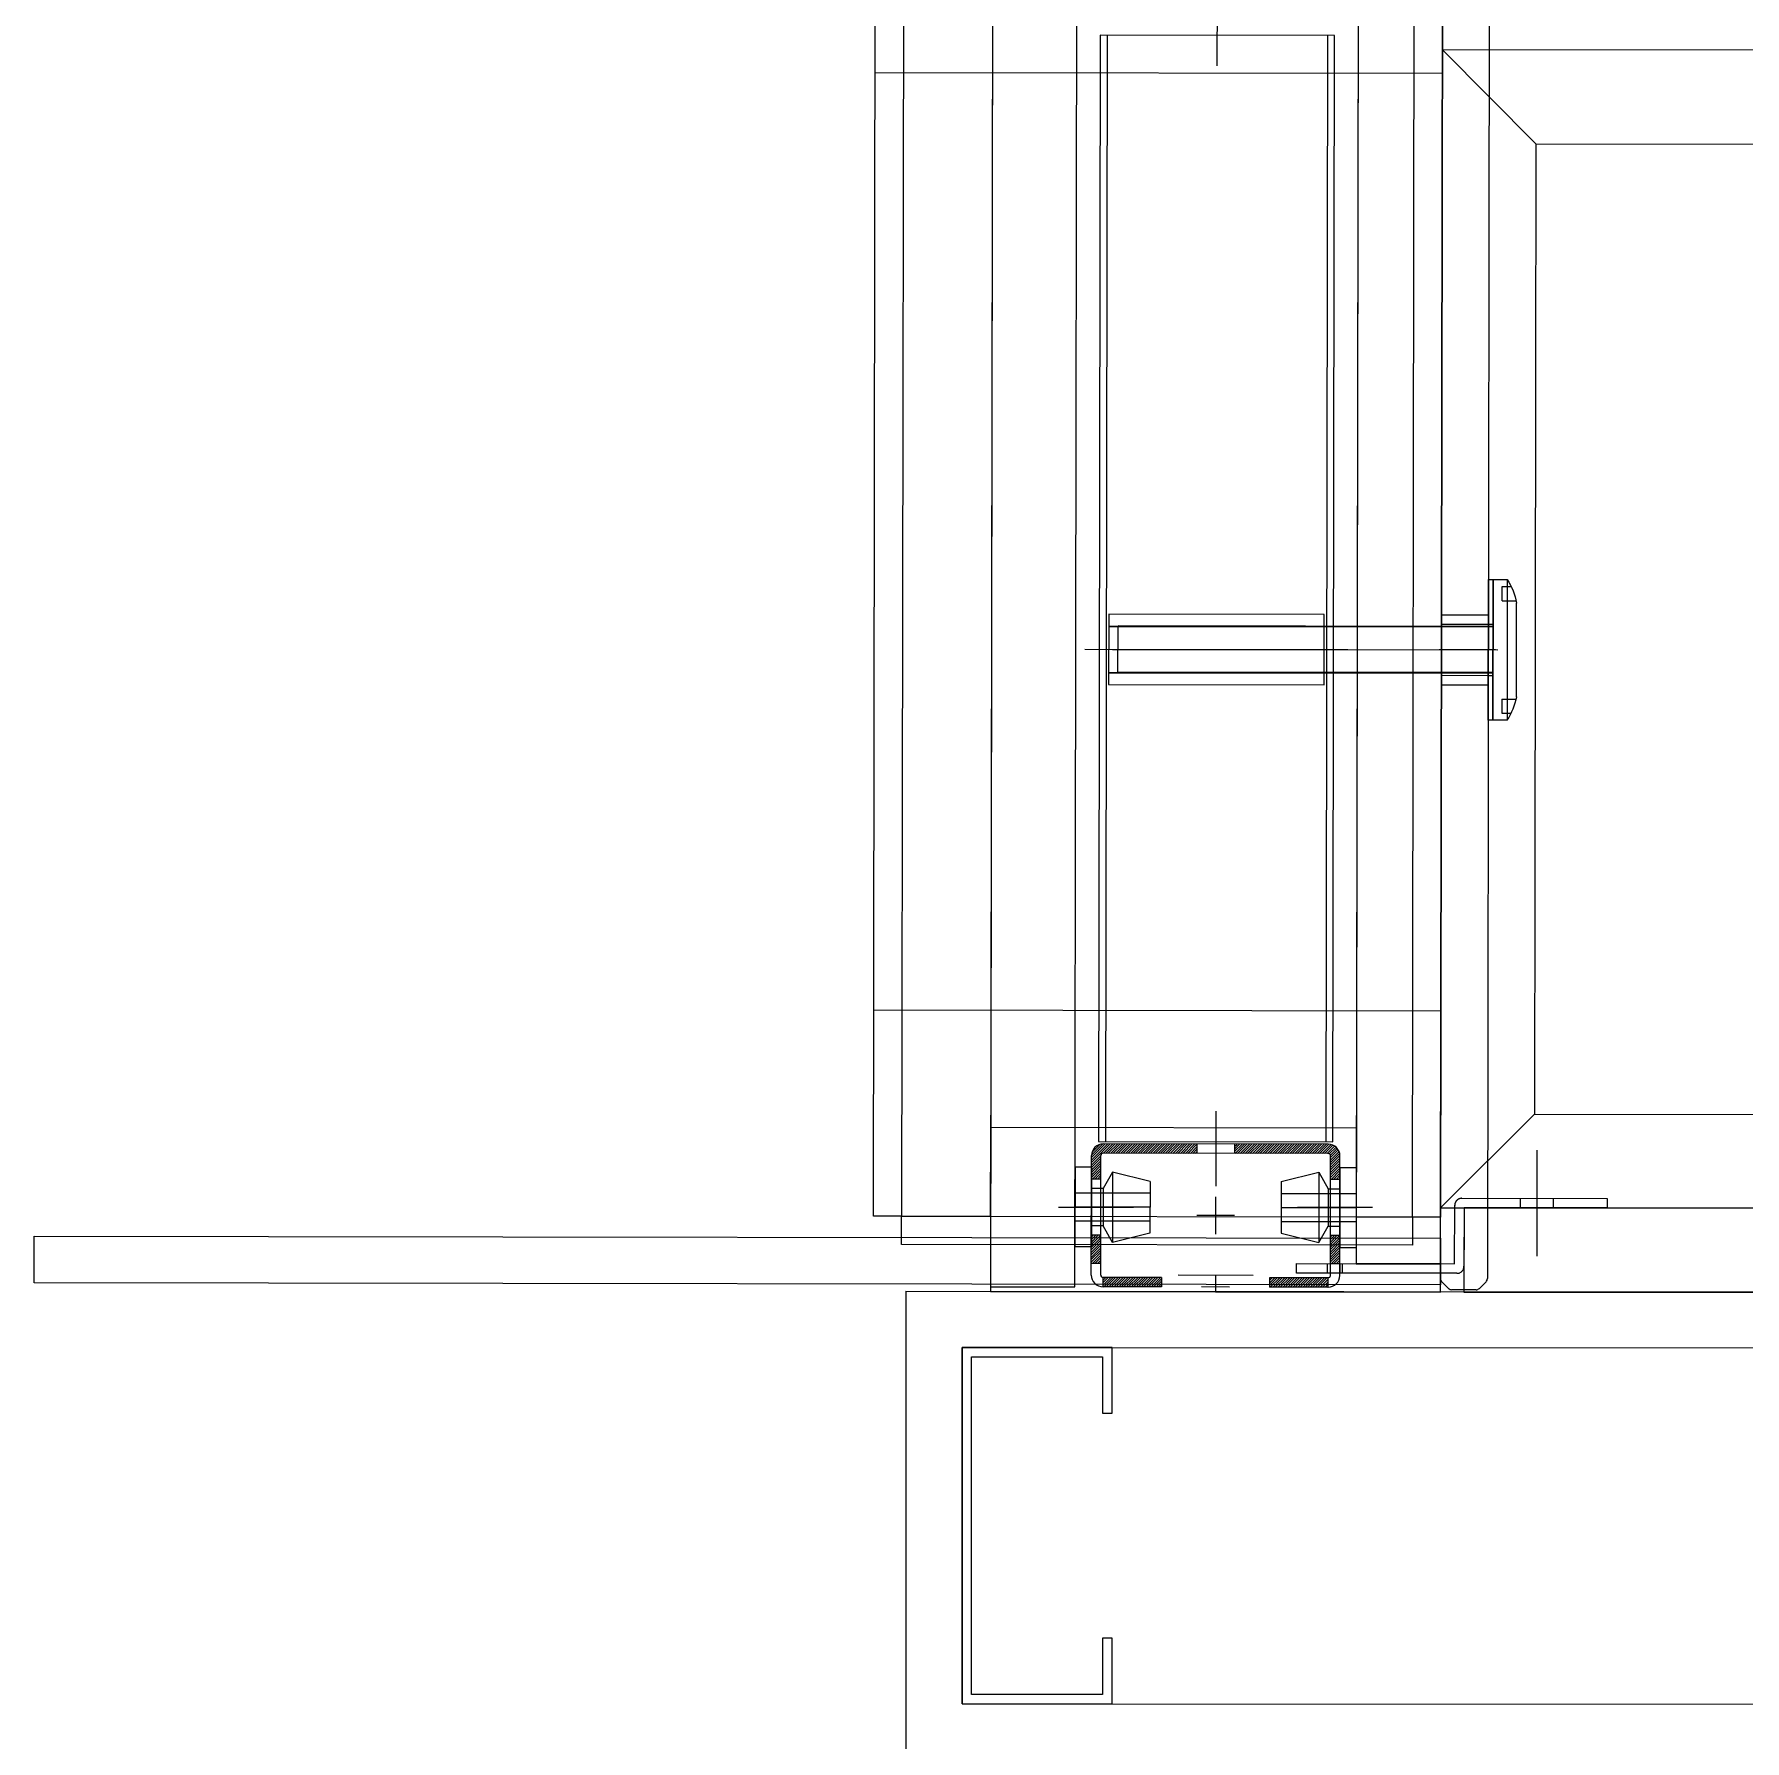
# Model space of a CAD drawing. Header units: inches. Extents: x 54 to 199, y 70 to 109.
# Drawn here: x 144.0144 to 144.3793, y 78.6098 to 78.9738 of the extents above; entities that cross this region are included whole.
import ezdxf
from ezdxf.enums import TextEntityAlignment as Align

# ---------------------------------------------------------------- set-up
doc = ezdxf.new("R2010")
doc.units = ezdxf.units.IN
doc.header["$MEASUREMENT"] = 0
for name, pattern in [('ACAD_ISO03W100', [30, 12, -18]), ('CENTERX2', [4, 2.5, -0.5, 0.5, -0.5]), ('DASHDOT', [1, 0.5, -0.25, 0, -0.25]), ('DASHED2', [0.375, 0.25, -0.125]), ('DGN Style 2', [0.635854, 0.381513, -0.254342]), ('DGN Style 4', [470.164695, 234.8475, -117.42375, 0.469695, -117.42375]), ('HIDDEN2', [0.1875, 0.125, -0.0625]), ('HIDDENX2', [0.75, 0.5, -0.25])]:
    doc.linetypes.add(name, pattern=pattern)
for name, color, linetype, lineweight in [('1', 7, 'Continuous', 0), ('21212-FC-A-XREF-GROUND FLOOR PLAN-REV-31-10-12$0$Channels-EEE', 252, 'Continuous', 5), ('21212-FC-A-XREF-GROUND FLOOR PLAN-REV-31-10-12$0$GB-Wall-Cladding-EEE', 1, 'Continuous', 15), ('GLASS-EEE', 140, 'Continuous', 5), ('ws', 7, 'Continuous', 0)]:
    doc.layers.add(name, color=color, linetype=linetype, lineweight=lineweight)
for name, color, linetype in [('CENTER', 20, 'DASHDOT'), ('hatch', 2, 'Continuous'), ('hidden', 252, 'Continuous'), ('metal', 200, 'Continuous')]:
    doc.layers.add(name, color=color, linetype=linetype)
doc.layers.add('GOLDCLADDING', color=7, linetype='Continuous', true_color=0xffc20a)
doc.styles.add('ROMANS', font='romans.shx')

# ---------------------------------------------------------------- blocks, each defined once
blk = doc.blocks.new('GRWRFHRH')
at = {"color": 252, "ltscale": 3}
for p, q in [((4.2425, 7.5543), (4.24024, 6.0363)), ((4.33624, 6.03615), (4.3385, 7.55415)), ((4.2425, 7.5533), (4.24025, 6.0373)), ((4.25825, 6.03727), (4.2605, 7.55327)), ((4.21527, 6.05234), (4.21725, 7.39034)), ((4.21527, 6.05234), (4.21725, 7.39034)), ((4.22325, 7.39033), (4.22127, 6.05233)), ((4.24225, 7.3903), (4.24027, 6.0523)), ((4.32025, 7.39018), (4.31827, 6.05218)), ((4.33027, 6.05217), (4.33225, 7.39017)), ((4.33627, 6.05216), (4.33825, 7.39016)), ((4.33825, 7.39016), (4.33627, 6.05216)), ((4.3382, 7.35415), (4.33627, 6.05415)), ((4.31868, 6.33019), (4.31825, 6.04219)), ((4.33625, 6.04216), (4.33668, 6.33016)), ((4.21563, 6.29634), (4.33663, 6.29616)), ((4.34643, 6.15814), (4.34647, 6.18814)), ((4.34647, 6.18814), (4.34747, 6.18814)), ((4.34747, 6.18814), (4.34743, 6.15814)), ((4.26744, 6.16826), (4.26746, 6.17826)), ((4.34746, 6.17814), (4.26746, 6.17826)), ((4.33644, 6.16565), (4.33646, 6.18065)), ((4.33644, 6.16765), (4.33646, 6.17865)), ((4.33646, 6.18065), (4.34646, 6.18064)), ((4.33646, 6.17865), (4.34646, 6.17864)), ((4.34646, 6.18064), (4.34644, 6.16564)), ((4.34646, 6.17864), (4.34644, 6.16764)), ((4.34644, 6.16764), (4.34646, 6.17864)), ((4.34646, 6.17864), (4.34746, 6.17864)), ((4.34746, 6.17864), (4.34744, 6.16764)), ((4.34695, 6.17314), (4.33595, 6.17316)), ((4.34795, 6.17314), (4.34595, 6.17314)), ((4.34744, 6.16814), (4.26744, 6.16826)), ((4.34644, 6.16764), (4.33644, 6.16765)), ((4.34744, 6.16764), (4.34644, 6.16764)), ((4.34644, 6.16564), (4.33644, 6.16565)), ((4.34743, 6.15814), (4.34643, 6.15814)), ((4.21533, 6.09634), (4.33633, 6.09616)), ((4.24027, 6.0523), (4.2403, 6.0713)), ((4.2403, 6.0713), (4.3183, 6.07118)), ((4.3183, 6.07118), (4.31827, 6.05218)), ((4.33627, 6.05415), (5.26827, 6.05277)), ((4.34127, 6.05415), (4.34124, 6.03615)), ((5.80327, 6.05198), (4.34127, 6.05415)), ((4.24027, 6.0523), (4.21527, 6.05234)), ((4.22127, 6.05233), (4.21527, 6.05234)), ((4.22126, 6.04633), (4.22127, 6.05233)), ((4.22126, 6.04633), (4.22127, 6.05233)), ((4.22127, 6.05233), (4.24027, 6.0523)), ((4.22127, 6.05233), (4.33027, 6.05217)), ((4.31827, 6.05218), (4.33627, 6.05216)), ((4.31827, 6.05218), (4.33027, 6.05217)), ((4.33027, 6.05217), (4.33026, 6.04617)), ((4.33027, 6.05217), (4.33026, 6.04617)), ((4.33627, 6.05216), (4.33027, 6.05217)), ((4.33026, 6.04617), (4.22126, 6.04633)), ((4.33026, 6.04617), (4.22126, 6.04633)), ((4.31825, 6.04219), (4.33625, 6.04216)), ((4.24024, 6.0363), (4.33624, 6.03615)), ((4.24025, 6.0373), (4.25825, 6.03727)), ((4.34124, 6.03615), (5.80324, 6.03398))]:
    blk.add_line(p, q, dxfattribs=at)
at = {"color": 252}
for p, q in [((4.21527, 6.05234), (4.21725, 7.39034)), ((4.33825, 7.39016), (4.33627, 6.05216)), ((4.34743, 6.15814), (4.34747, 6.18814)), ((4.34747, 6.18814), (4.35047, 6.18813)), ((4.35047, 6.18813), (4.35043, 6.15813)), ((4.35243, 6.16313), (4.35246, 6.18313)), ((4.34744, 6.16814), (4.34746, 6.17814)), ((4.35043, 6.15813), (4.34743, 6.15814))]:
    blk.add_line(p, q, dxfattribs=at)
at = {"color": 252, "linetype": 'ACAD_ISO03W100'}
for p, q in [((4.33627, 6.05415), (4.33664, 6.30115)), ((5.26864, 6.29977), (4.33664, 6.30115)), ((4.33664, 6.30115), (4.35661, 6.28112)), ((4.33664, 6.30115), (4.35661, 6.28112)), ((4.35661, 6.28112), (4.3563, 6.07413)), ((4.35661, 6.28112), (5.24861, 6.2798)), ((4.33627, 6.05415), (4.3563, 6.07413)), ((4.3563, 6.07413), (4.33627, 6.05415)), ((4.3563, 6.07413), (5.2483, 6.0728)), ((5.26827, 6.05277), (4.33627, 6.05415))]:
    blk.add_line(p, q, dxfattribs=at)
at = {"color": 252, "linetype": 'HIDDENX2'}
for p, q in [((4.3494, 6.18664), (4.35133, 6.18663)), ((4.3494, 6.18364), (4.3494, 6.18664)), ((4.3494, 6.18364), (4.35236, 6.18363)), ((4.34936, 6.16264), (4.35233, 6.16263)), ((4.34936, 6.16264), (4.34936, 6.15964)), ((4.34936, 6.15964), (4.35129, 6.15963))]:
    blk.add_line(p, q, dxfattribs=at)
at = {"color": 252, "linetype": 'HIDDEN2'}
for p, q in [((4.26546, 6.18076), (4.26544, 6.16576)), ((4.31146, 6.1807), (4.26546, 6.18076)), ((4.26546, 6.17826), (4.31146, 6.1782)), ((4.26546, 6.17811), (4.31146, 6.17805)), ((4.31144, 6.1657), (4.31146, 6.1807)), ((4.26544, 6.16841), (4.31144, 6.16835)), ((4.26544, 6.16826), (4.31144, 6.1682)), ((4.26544, 6.16576), (4.31144, 6.1657))]:
    blk.add_line(p, q, dxfattribs=at)
at = {"color": 252, "linetype": 'HIDDENX2', "ltscale": 3}
for p, q in [((4.34746, 6.17799), (4.26746, 6.1781)), ((4.34744, 6.16829), (4.26744, 6.16841))]:
    blk.add_line(p, q, dxfattribs=at)
at = {"color": 252, "linetype": 'CENTERX2', "ltscale": 3}
blk.add_line((4.2604, 6.17327), (4.3165, 6.17319), dxfattribs=at)
at = {"color": 252, "linetype": 'CENTERX2'}
blk.add_line((4.26628, 6.17326), (4.34848, 6.17314), dxfattribs=at)
at = {"color": 252, "extrusion": (0, 0, -1)}
for centre, major_axis, start_param, end_param in [((4.33964, 6.18093), (0.0092, 0.0092), 0.198369, 0.615203), ((4.33961, 6.16537), (-0.0092, 0.0092), 2.529357, 2.946191)]:
    blk.add_ellipse(centre, major_axis=major_axis, ratio=1, start_param=start_param, end_param=end_param, dxfattribs=at)
at = {"layer": '1', "color": 252, "linetype": 'DASHDOT', "lineweight": -3, "ltscale": 10}
blk.add_line((4.35679, 6.06644), (4.35676, 6.04382), dxfattribs=at)
at = {"layer": '1', "color": 252, "linetype": 'DASHED2', "lineweight": -3, "ltscale": 20}
for p, q in [((4.33925, 6.04216), (4.33927, 6.05466)), ((4.34077, 6.05615), (4.37177, 6.05611)), ((4.34127, 6.05415), (4.34125, 6.04165)), ((4.37177, 6.05411), (4.34127, 6.05415)), ((4.35327, 6.05613), (4.35327, 6.05413)), ((4.36027, 6.05612), (4.36027, 6.05412)), ((4.37177, 6.05611), (4.37177, 6.05411)), ((4.30555, 6.04021), (4.30555, 6.04221)), ((4.30555, 6.04221), (4.33925, 6.04216)), ((4.33975, 6.04015), (4.30555, 6.04021)), ((4.31205, 6.0422), (4.31205, 6.0402)), ((4.31475, 6.04219), (4.31475, 6.04019)), ((4.31475, 6.04219), (4.31475, 6.04019)), ((4.31525, 6.04219), (4.31525, 6.04019))]:
    blk.add_line(p, q, dxfattribs=at)
for centre, start_param, end_param in [((4.34077, 6.05465), 0.783914, 2.354711), ((4.33975, 6.04165), 3.925507, 5.496303)]:
    blk.add_ellipse(centre, major_axis=(0.00106, 0.00106), ratio=1, start_param=start_param, end_param=end_param, dxfattribs=at)
at = {"layer": '21212-FC-A-XREF-GROUND FLOOR PLAN-REV-31-10-12$0$Channels-EEE', "color": 252}
for p, q in [((4.26617, 6.02433), (4.23417, 6.02433)), ((4.23417, 6.02433), (4.23417, 5.94833)), ((4.26617, 6.02433), (4.23417, 6.02433)), ((4.23417, 6.02433), (4.23417, 5.94833)), ((4.23617, 5.95033), (4.23617, 6.02233)), ((4.23617, 6.02233), (4.26417, 6.02233)), ((4.23617, 5.95033), (4.23617, 6.02233)), ((4.23617, 6.02233), (4.26417, 6.02233)), ((4.26417, 6.02233), (4.26417, 6.01033)), ((4.26417, 6.02233), (4.26417, 6.01033)), ((4.26617, 6.01033), (4.26617, 6.02433)), ((4.26617, 6.01033), (4.26617, 6.02433)), ((4.26417, 6.01033), (4.26617, 6.01033)), ((4.26417, 6.01033), (4.26617, 6.01033)), ((4.26617, 5.96233), (4.26417, 5.96233)), ((4.26417, 5.96233), (4.26417, 5.95033)), ((4.26617, 5.96233), (4.26417, 5.96233)), ((4.26417, 5.96233), (4.26417, 5.95033)), ((4.26617, 5.94833), (4.26617, 5.96233)), ((4.26617, 5.94833), (4.26617, 5.96233)), ((4.23417, 5.94833), (4.26617, 5.94833)), ((4.23417, 5.94833), (4.26617, 5.94833)), ((4.26417, 5.95033), (4.23617, 5.95033)), ((4.26417, 5.95033), (4.23617, 5.95033))]:
    blk.add_line(p, q, dxfattribs=at)
at = {"layer": '21212-FC-A-XREF-GROUND FLOOR PLAN-REV-31-10-12$0$GB-Wall-Cladding-EEE', "color": 252, "ltscale": 3}
for p, q in [((4.22217, 6.03633), (6.84157, 6.03478)), ((4.22217, 6.03633), (4.22217, 5.93633)), ((4.23417, 6.02433), (6.82957, 6.02278)), ((4.23417, 5.94833), (4.23417, 6.02433)), ((4.23417, 5.94833), (4.23417, 6.02433)), ((4.23417, 5.94833), (6.82957, 5.94678))]:
    blk.add_line(p, q, dxfattribs=at)
at = {"layer": 'CENTER', "color": 252, "linetype": 'DASHDOT', "lineweight": 0, "ltscale": 5}
for p, q in [((4.28863, 6.29773), (4.28866, 6.31373)), ((4.2883, 6.07473), (4.28828, 6.05873)), ((4.2883, 6.07473), (4.28828, 6.05873)), ((4.25477, 6.05428), (4.27077, 6.05426)), ((4.25477, 6.05428), (4.27077, 6.05426)), ((4.28827, 6.05648), (4.28826, 6.04848)), ((4.28827, 6.05648), (4.28826, 6.04848)), ((4.32177, 6.05418), (4.30577, 6.0542)), ((4.32177, 6.05418), (4.30577, 6.0542)), ((4.29227, 6.05247), (4.28427, 6.05249)), ((4.29227, 6.05247), (4.28427, 6.05249)), ((4.29625, 6.03972), (4.28025, 6.03974)), ((4.29625, 6.03972), (4.28025, 6.03974)), ((4.28825, 6.03973), (4.28824, 6.03623)), ((4.28825, 6.03973), (4.28824, 6.03623)), ((4.29125, 6.03723), (4.28525, 6.03724)), ((4.29125, 6.03723), (4.28525, 6.03724))]:
    blk.add_line(p, q, dxfattribs=at)
at = {"layer": 'GLASS-EEE', "color": 252}
for p, q in [((4.33625, 6.03907), (4.33849, 7.55024)), ((4.34849, 7.55022), (4.34625, 6.03905)), ((4.03624, 6.0381), (4.03626, 6.0481)), ((4.03626, 6.0481), (4.33626, 6.04766)), ((4.33626, 6.04766), (4.33625, 6.03766)), ((4.33625, 6.03766), (4.03624, 6.0381)), ((4.33795, 6.03694), (4.33654, 6.03836)), ((4.34383, 6.03664), (4.33866, 6.03665)), ((4.34596, 6.03834), (4.34454, 6.03693))]:
    blk.add_line(p, q, dxfattribs=at)
for centre, major_axis, start_param, end_param in [((4.33725, 6.03906), (-0.000707, 0.000707), 0.783914, 1.569313), ((4.33866, 6.03765), (0.000707, 0.000707), 3.140109, 3.925507), ((4.34383, 6.03764), (0.000707, 0.000707), 3.925507, 4.710905), ((4.34525, 6.03905), (-0.000707, 0.000707), 3.140109, 3.925507)]:
    blk.add_ellipse(centre, major_axis=major_axis, ratio=1, start_param=start_param, end_param=end_param, dxfattribs=at)
at = {"layer": 'hatch', "color": 252, "linetype": 'Continuous', "lineweight": 0}
for p, q in [((4.26178, 6.06324), (4.26379, 6.06524)), ((4.26178, 6.06324), (4.26379, 6.06524)), ((4.26179, 6.06483), (4.26473, 6.06777)), ((4.26179, 6.0643), (4.26526, 6.06777)), ((4.26179, 6.06483), (4.26473, 6.06777)), ((4.26179, 6.0643), (4.26526, 6.06777)), ((4.26179, 6.06537), (4.2642, 6.06776)), ((4.26179, 6.06377), (4.26579, 6.06776)), ((4.26179, 6.06537), (4.2642, 6.06776)), ((4.26179, 6.06377), (4.26579, 6.06776)), ((4.2619, 6.06601), (4.26356, 6.06766)), ((4.2619, 6.06601), (4.26356, 6.06766)), ((4.26432, 6.06577), (4.26632, 6.06776)), ((4.26432, 6.06577), (4.26632, 6.06776)), ((4.26485, 6.06577), (4.26685, 6.06776)), ((4.26485, 6.06577), (4.26685, 6.06776)), ((4.26538, 6.06576), (4.26738, 6.06776)), ((4.26538, 6.06576), (4.26738, 6.06776)), ((4.26591, 6.06576), (4.26791, 6.06776)), ((4.26591, 6.06576), (4.26791, 6.06776)), ((4.26644, 6.06576), (4.26844, 6.06776)), ((4.26644, 6.06576), (4.26844, 6.06776)), ((4.26697, 6.06576), (4.26897, 6.06776)), ((4.26697, 6.06576), (4.26897, 6.06776)), ((4.2675, 6.06576), (4.2695, 6.06776)), ((4.2675, 6.06576), (4.2695, 6.06776)), ((4.26803, 6.06576), (4.27003, 6.06776)), ((4.26803, 6.06576), (4.27003, 6.06776)), ((4.26856, 6.06576), (4.27056, 6.06776)), ((4.26856, 6.06576), (4.27056, 6.06776)), ((4.26909, 6.06576), (4.27109, 6.06776)), ((4.26909, 6.06576), (4.27109, 6.06776)), ((4.26962, 6.06576), (4.27162, 6.06776)), ((4.26962, 6.06576), (4.27162, 6.06776)), ((4.27015, 6.06576), (4.27215, 6.06775)), ((4.27015, 6.06576), (4.27215, 6.06775)), ((4.27068, 6.06576), (4.27268, 6.06775)), ((4.27068, 6.06576), (4.27268, 6.06775)), ((4.27121, 6.06576), (4.27321, 6.06775)), ((4.27121, 6.06576), (4.27321, 6.06775)), ((4.27174, 6.06576), (4.27374, 6.06775)), ((4.27174, 6.06576), (4.27374, 6.06775)), ((4.27227, 6.06575), (4.27427, 6.06775)), ((4.27227, 6.06575), (4.27427, 6.06775)), ((4.2728, 6.06575), (4.2748, 6.06775)), ((4.2728, 6.06575), (4.2748, 6.06775)), ((4.27333, 6.06575), (4.27533, 6.06775)), ((4.27333, 6.06575), (4.27533, 6.06775)), ((4.27386, 6.06575), (4.27586, 6.06775)), ((4.27386, 6.06575), (4.27586, 6.06775)), ((4.27439, 6.06575), (4.27639, 6.06775)), ((4.27439, 6.06575), (4.27639, 6.06775)), ((4.27492, 6.06575), (4.27693, 6.06775)), ((4.27492, 6.06575), (4.27693, 6.06775)), ((4.27545, 6.06575), (4.27746, 6.06775)), ((4.27545, 6.06575), (4.27746, 6.06775)), ((4.27598, 6.06575), (4.27799, 6.06775)), ((4.27598, 6.06575), (4.27799, 6.06775)), ((4.27651, 6.06575), (4.27852, 6.06775)), ((4.27651, 6.06575), (4.27852, 6.06775)), ((4.27704, 6.06575), (4.27905, 6.06774)), ((4.27704, 6.06575), (4.27905, 6.06774)), ((4.27757, 6.06575), (4.27958, 6.06774)), ((4.27757, 6.06575), (4.27958, 6.06774)), ((4.2781, 6.06575), (4.28011, 6.06774)), ((4.2781, 6.06575), (4.28011, 6.06774)), ((4.27863, 6.06575), (4.28064, 6.06774)), ((4.27863, 6.06575), (4.28064, 6.06774)), ((4.27916, 6.06574), (4.28117, 6.06774)), ((4.27916, 6.06574), (4.28117, 6.06774)), ((4.2797, 6.06574), (4.2817, 6.06774)), ((4.2797, 6.06574), (4.2817, 6.06774)), ((4.28023, 6.06574), (4.28223, 6.06774)), ((4.28023, 6.06574), (4.28223, 6.06774)), ((4.28076, 6.06574), (4.28276, 6.06774)), ((4.28076, 6.06574), (4.28276, 6.06774)), ((4.28129, 6.06574), (4.28329, 6.06774)), ((4.28129, 6.06574), (4.28329, 6.06774)), ((4.28182, 6.06574), (4.28382, 6.06774)), ((4.28182, 6.06574), (4.28382, 6.06774)), ((4.28235, 6.06574), (4.28429, 6.06768)), ((4.28235, 6.06574), (4.28429, 6.06768)), ((4.28288, 6.06574), (4.28429, 6.06715)), ((4.28288, 6.06574), (4.28429, 6.06715)), ((4.28341, 6.06574), (4.28429, 6.06662)), ((4.28341, 6.06574), (4.28429, 6.06662)), ((4.28394, 6.06574), (4.28429, 6.06609)), ((4.28394, 6.06574), (4.28429, 6.06609)), ((4.29229, 6.06771), (4.2923, 6.06772)), ((4.29229, 6.06718), (4.29283, 6.06772)), ((4.29229, 6.06665), (4.29337, 6.06772)), ((4.29229, 6.06612), (4.2939, 6.06772)), ((4.29229, 6.06771), (4.2923, 6.06772)), ((4.29229, 6.06718), (4.29283, 6.06772)), ((4.29229, 6.06665), (4.29337, 6.06772)), ((4.29229, 6.06612), (4.2939, 6.06772)), ((4.29242, 6.06572), (4.29443, 6.06772)), ((4.29242, 6.06572), (4.29443, 6.06772)), ((4.29295, 6.06572), (4.29496, 6.06772)), ((4.29295, 6.06572), (4.29496, 6.06772)), ((4.29348, 6.06572), (4.29549, 6.06772)), ((4.29348, 6.06572), (4.29549, 6.06772)), ((4.29401, 6.06572), (4.29602, 6.06772)), ((4.29401, 6.06572), (4.29602, 6.06772)), ((4.29454, 6.06572), (4.29655, 6.06772)), ((4.29454, 6.06572), (4.29655, 6.06772)), ((4.29507, 6.06572), (4.29708, 6.06772)), ((4.29507, 6.06572), (4.29708, 6.06772)), ((4.2956, 6.06572), (4.29761, 6.06772)), ((4.2956, 6.06572), (4.29761, 6.06772)), ((4.29614, 6.06572), (4.29814, 6.06772)), ((4.29614, 6.06572), (4.29814, 6.06772)), ((4.29667, 6.06572), (4.29867, 6.06772)), ((4.29667, 6.06572), (4.29867, 6.06772)), ((4.2972, 6.06572), (4.2992, 6.06771)), ((4.2972, 6.06572), (4.2992, 6.06771)), ((4.29773, 6.06572), (4.29973, 6.06771)), ((4.29773, 6.06572), (4.29973, 6.06771)), ((4.29826, 6.06572), (4.30026, 6.06771)), ((4.29826, 6.06572), (4.30026, 6.06771)), ((4.29879, 6.06572), (4.30079, 6.06771)), ((4.29879, 6.06572), (4.30079, 6.06771)), ((4.29932, 6.06571), (4.30132, 6.06771)), ((4.29932, 6.06571), (4.30132, 6.06771)), ((4.29985, 6.06571), (4.30185, 6.06771)), ((4.29985, 6.06571), (4.30185, 6.06771)), ((4.30038, 6.06571), (4.30238, 6.06771)), ((4.30038, 6.06571), (4.30238, 6.06771)), ((4.30091, 6.06571), (4.30291, 6.06771)), ((4.30091, 6.06571), (4.30291, 6.06771)), ((4.30144, 6.06571), (4.30344, 6.06771)), ((4.30144, 6.06571), (4.30344, 6.06771)), ((4.30197, 6.06571), (4.30397, 6.06771)), ((4.30197, 6.06571), (4.30397, 6.06771)), ((4.3025, 6.06571), (4.3045, 6.06771)), ((4.3025, 6.06571), (4.3045, 6.06771)), ((4.30303, 6.06571), (4.30503, 6.06771)), ((4.30303, 6.06571), (4.30503, 6.06771)), ((4.30356, 6.06571), (4.30556, 6.06771)), ((4.30356, 6.06571), (4.30556, 6.06771)), ((4.30409, 6.06571), (4.30609, 6.0677)), ((4.30409, 6.06571), (4.30609, 6.0677)), ((4.30462, 6.06571), (4.30662, 6.0677)), ((4.30462, 6.06571), (4.30662, 6.0677)), ((4.30515, 6.06571), (4.30715, 6.0677)), ((4.30515, 6.06571), (4.30715, 6.0677)), ((4.30568, 6.06571), (4.30768, 6.0677)), ((4.30568, 6.06571), (4.30768, 6.0677)), ((4.30621, 6.0657), (4.30821, 6.0677)), ((4.30621, 6.0657), (4.30821, 6.0677)), ((4.30674, 6.0657), (4.30874, 6.0677)), ((4.30674, 6.0657), (4.30874, 6.0677)), ((4.30727, 6.0657), (4.30928, 6.0677)), ((4.30727, 6.0657), (4.30928, 6.0677)), ((4.3078, 6.0657), (4.30981, 6.0677)), ((4.3078, 6.0657), (4.30981, 6.0677)), ((4.30833, 6.0657), (4.31034, 6.0677)), ((4.30833, 6.0657), (4.31034, 6.0677)), ((4.30886, 6.0657), (4.31087, 6.0677)), ((4.30886, 6.0657), (4.31087, 6.0677)), ((4.30939, 6.0657), (4.3114, 6.0677)), ((4.30939, 6.0657), (4.3114, 6.0677)), ((4.30992, 6.0657), (4.31193, 6.0677)), ((4.30992, 6.0657), (4.31193, 6.0677)), ((4.31045, 6.0657), (4.31245, 6.06769)), ((4.31045, 6.0657), (4.31245, 6.06769)), ((4.31098, 6.0657), (4.31291, 6.06762)), ((4.31098, 6.0657), (4.31291, 6.06762)), ((4.31151, 6.0657), (4.3133, 6.06748)), ((4.31151, 6.0657), (4.3133, 6.06748)), ((4.31205, 6.0657), (4.31365, 6.06729)), ((4.31205, 6.0657), (4.31365, 6.06729)), ((4.31252, 6.06564), (4.31395, 6.06706)), ((4.31252, 6.06564), (4.31395, 6.06706)), ((4.31276, 6.06535), (4.31421, 6.06679)), ((4.31276, 6.06535), (4.31421, 6.06679)), ((4.31278, 6.06326), (4.31479, 6.06525)), ((4.31278, 6.06326), (4.31479, 6.06525)), ((4.31279, 6.06485), (4.31443, 6.06648)), ((4.31279, 6.06485), (4.31443, 6.06648)), ((4.31279, 6.06432), (4.31461, 6.06613)), ((4.31279, 6.06432), (4.31461, 6.06613)), ((4.31279, 6.06379), (4.31473, 6.06573)), ((4.31279, 6.06379), (4.31473, 6.06573)), ((4.25828, 6.06278), (4.25826, 6.04578)), ((4.25828, 6.06278), (4.25826, 6.04578)), ((4.26178, 6.06277), (4.25828, 6.06278)), ((4.26178, 6.06277), (4.25828, 6.06278)), ((4.26178, 6.06277), (4.26176, 6.04577)), ((4.26178, 6.06277), (4.26176, 6.04577)), ((4.26178, 6.06271), (4.26379, 6.06471)), ((4.26178, 6.06271), (4.26379, 6.06471)), ((4.26178, 6.06218), (4.26379, 6.06418)), ((4.26178, 6.06218), (4.26379, 6.06418)), ((4.26178, 6.06165), (4.26379, 6.06365)), ((4.26178, 6.06165), (4.26379, 6.06365)), ((4.26178, 6.06112), (4.26378, 6.06312)), ((4.26178, 6.06112), (4.26378, 6.06312)), ((4.26178, 6.06059), (4.26378, 6.06259)), ((4.26178, 6.06059), (4.26378, 6.06259)), ((4.26199, 6.06027), (4.26378, 6.06206)), ((4.26199, 6.06027), (4.26378, 6.06206)), ((4.26252, 6.06027), (4.26378, 6.06153)), ((4.26252, 6.06027), (4.26378, 6.06153)), ((4.26628, 6.06176), (4.26428, 6.05827)), ((4.26628, 6.06176), (4.26428, 6.05827)), ((4.26628, 6.06176), (4.26626, 6.04676)), ((4.26628, 6.06176), (4.26626, 6.04676)), ((4.27428, 6.05975), (4.26628, 6.06176)), ((4.27428, 6.05975), (4.26628, 6.06176)), ((4.30228, 6.05971), (4.31028, 6.0617)), ((4.30228, 6.05971), (4.31028, 6.0617)), ((4.31028, 6.0617), (4.31026, 6.0467)), ((4.31028, 6.0617), (4.31026, 6.0467)), ((4.31028, 6.0617), (4.31228, 6.0582)), ((4.31028, 6.0617), (4.31228, 6.0582)), ((4.31278, 6.06273), (4.31479, 6.06472)), ((4.31278, 6.06273), (4.31479, 6.06472)), ((4.31278, 6.0622), (4.31479, 6.06419)), ((4.31278, 6.0622), (4.31479, 6.06419)), ((4.31278, 6.06166), (4.31479, 6.06366)), ((4.31278, 6.06166), (4.31479, 6.06366)), ((4.31278, 6.06113), (4.31478, 6.06313)), ((4.31278, 6.06113), (4.31478, 6.06313)), ((4.31278, 6.0606), (4.31478, 6.0626)), ((4.31278, 6.0606), (4.31478, 6.0626)), ((4.3129, 6.06019), (4.31478, 6.06207)), ((4.3129, 6.06019), (4.31478, 6.06207)), ((4.31343, 6.06019), (4.31478, 6.06154)), ((4.31343, 6.06019), (4.31478, 6.06154)), ((4.31478, 6.06269), (4.31476, 6.04569)), ((4.31478, 6.06269), (4.31476, 6.04569)), ((4.31478, 6.06269), (4.31828, 6.06269)), ((4.31478, 6.06269), (4.31828, 6.06269)), ((4.31828, 6.06269), (4.31826, 6.04569)), ((4.31828, 6.06269), (4.31826, 6.04569)), ((4.26428, 6.05827), (4.26178, 6.05827)), ((4.26428, 6.05827), (4.26178, 6.05827)), ((4.26305, 6.06027), (4.26378, 6.061)), ((4.26305, 6.06027), (4.26378, 6.061)), ((4.26358, 6.06027), (4.26378, 6.06047)), ((4.26358, 6.06027), (4.26378, 6.06047)), ((4.26428, 6.05827), (4.26427, 6.05027)), ((4.26428, 6.05827), (4.26427, 6.05027)), ((4.27428, 6.05975), (4.27426, 6.04875)), ((4.27428, 6.05975), (4.27426, 6.04875)), ((4.30228, 6.05971), (4.30226, 6.04871)), ((4.30228, 6.05971), (4.30226, 6.04871)), ((4.31228, 6.0582), (4.31227, 6.0502)), ((4.31228, 6.0582), (4.31227, 6.0502)), ((4.31228, 6.0582), (4.31478, 6.05819)), ((4.31228, 6.0582), (4.31478, 6.05819)), ((4.31396, 6.06019), (4.31478, 6.06101)), ((4.31396, 6.06019), (4.31478, 6.06101)), ((4.31449, 6.06019), (4.31478, 6.06048)), ((4.31449, 6.06019), (4.31478, 6.06048)), ((4.26176, 6.04786), (4.26217, 6.04827)), ((4.26176, 6.04733), (4.2627, 6.04827)), ((4.26176, 6.0468), (4.26323, 6.04827)), ((4.26176, 6.04627), (4.26376, 6.04827)), ((4.26176, 6.04786), (4.26217, 6.04827)), ((4.26176, 6.04733), (4.2627, 6.04827)), ((4.26176, 6.0468), (4.26323, 6.04827)), ((4.26176, 6.04627), (4.26376, 6.04827)), ((4.26176, 6.04574), (4.26376, 6.04774)), ((4.26176, 6.04574), (4.26376, 6.04774)), ((4.26176, 6.04521), (4.26376, 6.04721)), ((4.26176, 6.04521), (4.26376, 6.04721)), ((4.26176, 6.04468), (4.26376, 6.04668)), ((4.26176, 6.04468), (4.26376, 6.04668)), ((4.26427, 6.05027), (4.26177, 6.05027)), ((4.26427, 6.05027), (4.26177, 6.05027)), ((4.26626, 6.04676), (4.26427, 6.05027)), ((4.26626, 6.04676), (4.26427, 6.05027)), ((4.27426, 6.04875), (4.26626, 6.04676)), ((4.27426, 6.04875), (4.26626, 6.04676)), ((4.30226, 6.04871), (4.31026, 6.0467)), ((4.30226, 6.04871), (4.31026, 6.0467)), ((4.31026, 6.0467), (4.31227, 6.0502)), ((4.31026, 6.0467), (4.31227, 6.0502)), ((4.31227, 6.0502), (4.31477, 6.05019)), ((4.31227, 6.0502), (4.31477, 6.05019)), ((4.31276, 6.04788), (4.31308, 6.04819)), ((4.31276, 6.04735), (4.31361, 6.04819)), ((4.31276, 6.04682), (4.31414, 6.04819)), ((4.31276, 6.04629), (4.31467, 6.04819)), ((4.31276, 6.04788), (4.31308, 6.04819)), ((4.31276, 6.04735), (4.31361, 6.04819)), ((4.31276, 6.04682), (4.31414, 6.04819)), ((4.31276, 6.04629), (4.31467, 6.04819)), ((4.31276, 6.04576), (4.31476, 6.04775)), ((4.31276, 6.04576), (4.31476, 6.04775)), ((4.31276, 6.04522), (4.31476, 6.04722)), ((4.31276, 6.04522), (4.31476, 6.04722)), ((4.31276, 6.04469), (4.31476, 6.04669)), ((4.31276, 6.04469), (4.31476, 6.04669)), ((4.26176, 6.04577), (4.25826, 6.04578)), ((4.26176, 6.04577), (4.25826, 6.04578)), ((4.26175, 6.04309), (4.26376, 6.04509)), ((4.26175, 6.04309), (4.26376, 6.04509)), ((4.26175, 6.04256), (4.26376, 6.04456)), ((4.26175, 6.04256), (4.26376, 6.04456)), ((4.26176, 6.04415), (4.26376, 6.04615)), ((4.26176, 6.04415), (4.26376, 6.04615)), ((4.26176, 6.04362), (4.26376, 6.04562)), ((4.26176, 6.04362), (4.26376, 6.04562)), ((4.26199, 6.04227), (4.26376, 6.04403)), ((4.26199, 6.04227), (4.26376, 6.04403)), ((4.26252, 6.04227), (4.26376, 6.0435)), ((4.26252, 6.04227), (4.26376, 6.0435)), ((4.31275, 6.0431), (4.31476, 6.0451)), ((4.31275, 6.0431), (4.31476, 6.0451)), ((4.31275, 6.04257), (4.31476, 6.04457)), ((4.31275, 6.04257), (4.31476, 6.04457)), ((4.31276, 6.04416), (4.31476, 6.04616)), ((4.31276, 6.04416), (4.31476, 6.04616)), ((4.31276, 6.04363), (4.31476, 6.04563)), ((4.31276, 6.04363), (4.31476, 6.04563)), ((4.31291, 6.04219), (4.31476, 6.04404)), ((4.31291, 6.04219), (4.31476, 6.04404)), ((4.31344, 6.04219), (4.31476, 6.04351)), ((4.31344, 6.04219), (4.31476, 6.04351)), ((4.31476, 6.04569), (4.31826, 6.04569)), ((4.31476, 6.04569), (4.31826, 6.04569)), ((4.26305, 6.04227), (4.26375, 6.04297)), ((4.26305, 6.04227), (4.26375, 6.04297)), ((4.26358, 6.04227), (4.26375, 6.04244)), ((4.26358, 6.04227), (4.26375, 6.04244)), ((4.31397, 6.04219), (4.31475, 6.04298)), ((4.31397, 6.04219), (4.31475, 6.04298)), ((4.3145, 6.04219), (4.31475, 6.04245)), ((4.3145, 6.04219), (4.31475, 6.04245)), ((4.26425, 6.03922), (4.26429, 6.03927)), ((4.26425, 6.03869), (4.26482, 6.03927)), ((4.26425, 6.03922), (4.26429, 6.03927)), ((4.26425, 6.03869), (4.26482, 6.03927)), ((4.26425, 6.03816), (4.26535, 6.03926)), ((4.26425, 6.03763), (4.26588, 6.03926)), ((4.26425, 6.03816), (4.26535, 6.03926)), ((4.26425, 6.03763), (4.26588, 6.03926)), ((4.26441, 6.03727), (4.26641, 6.03926)), ((4.26441, 6.03727), (4.26641, 6.03926)), ((4.26494, 6.03727), (4.26694, 6.03926)), ((4.26494, 6.03727), (4.26694, 6.03926)), ((4.26547, 6.03726), (4.26747, 6.03926)), ((4.26547, 6.03726), (4.26747, 6.03926)), ((4.266, 6.03726), (4.26801, 6.03926)), ((4.266, 6.03726), (4.26801, 6.03926)), ((4.26653, 6.03726), (4.26854, 6.03926)), ((4.26653, 6.03726), (4.26854, 6.03926)), ((4.26706, 6.03726), (4.26907, 6.03926)), ((4.26706, 6.03726), (4.26907, 6.03926)), ((4.26759, 6.03726), (4.2696, 6.03926)), ((4.26759, 6.03726), (4.2696, 6.03926)), ((4.26812, 6.03726), (4.27013, 6.03926)), ((4.26812, 6.03726), (4.27013, 6.03926)), ((4.26865, 6.03726), (4.27066, 6.03926)), ((4.26865, 6.03726), (4.27066, 6.03926)), ((4.26918, 6.03726), (4.27119, 6.03926)), ((4.26918, 6.03726), (4.27119, 6.03926)), ((4.26971, 6.03726), (4.27172, 6.03926)), ((4.26971, 6.03726), (4.27172, 6.03926)), ((4.27024, 6.03726), (4.27225, 6.03925)), ((4.27024, 6.03726), (4.27225, 6.03925)), ((4.27078, 6.03726), (4.27278, 6.03925)), ((4.27078, 6.03726), (4.27278, 6.03925)), ((4.27131, 6.03726), (4.27331, 6.03925)), ((4.27131, 6.03726), (4.27331, 6.03925)), ((4.27184, 6.03726), (4.27384, 6.03925)), ((4.27184, 6.03726), (4.27384, 6.03925)), ((4.27237, 6.03725), (4.27437, 6.03925)), ((4.27237, 6.03725), (4.27437, 6.03925)), ((4.2729, 6.03725), (4.2749, 6.03925)), ((4.2729, 6.03725), (4.2749, 6.03925)), ((4.27343, 6.03725), (4.27543, 6.03925)), ((4.27343, 6.03725), (4.27543, 6.03925)), ((4.27396, 6.03725), (4.27596, 6.03925)), ((4.27396, 6.03725), (4.27596, 6.03925)), ((4.27449, 6.03725), (4.27649, 6.03925)), ((4.27449, 6.03725), (4.27649, 6.03925)), ((4.27502, 6.03725), (4.27675, 6.03898)), ((4.27502, 6.03725), (4.27675, 6.03898)), ((4.27555, 6.03725), (4.27675, 6.03845)), ((4.27555, 6.03725), (4.27675, 6.03845)), ((4.27608, 6.03725), (4.27675, 6.03792)), ((4.27608, 6.03725), (4.27675, 6.03792)), ((4.27661, 6.03725), (4.27675, 6.03739)), ((4.27661, 6.03725), (4.27675, 6.03739)), ((4.29975, 6.03914), (4.29982, 6.03921)), ((4.29975, 6.03861), (4.30036, 6.03921)), ((4.29975, 6.03808), (4.30089, 6.03921)), ((4.29975, 6.03755), (4.30142, 6.03921)), ((4.29975, 6.03914), (4.29982, 6.03921)), ((4.29975, 6.03861), (4.30036, 6.03921)), ((4.29975, 6.03808), (4.30089, 6.03921)), ((4.29975, 6.03755), (4.30142, 6.03921)), ((4.29994, 6.03721), (4.30195, 6.03921)), ((4.29994, 6.03721), (4.30195, 6.03921)), ((4.30047, 6.03721), (4.30248, 6.03921)), ((4.30047, 6.03721), (4.30248, 6.03921)), ((4.301, 6.03721), (4.30301, 6.03921)), ((4.301, 6.03721), (4.30301, 6.03921)), ((4.30153, 6.03721), (4.30354, 6.03921)), ((4.30153, 6.03721), (4.30354, 6.03921)), ((4.30206, 6.03721), (4.30407, 6.03921)), ((4.30206, 6.03721), (4.30407, 6.03921)), ((4.30259, 6.03721), (4.3046, 6.03921)), ((4.30259, 6.03721), (4.3046, 6.03921)), ((4.30313, 6.03721), (4.30513, 6.03921)), ((4.30313, 6.03721), (4.30513, 6.03921)), ((4.30366, 6.03721), (4.30566, 6.03921)), ((4.30366, 6.03721), (4.30566, 6.03921)), ((4.30419, 6.03721), (4.30619, 6.0392)), ((4.30419, 6.03721), (4.30619, 6.0392)), ((4.30472, 6.03721), (4.30672, 6.0392)), ((4.30472, 6.03721), (4.30672, 6.0392)), ((4.30525, 6.03721), (4.30725, 6.0392)), ((4.30525, 6.03721), (4.30725, 6.0392)), ((4.30578, 6.0372), (4.30778, 6.0392)), ((4.30578, 6.0372), (4.30778, 6.0392)), ((4.30631, 6.0372), (4.30831, 6.0392)), ((4.30631, 6.0372), (4.30831, 6.0392)), ((4.30684, 6.0372), (4.30884, 6.0392)), ((4.30684, 6.0372), (4.30884, 6.0392)), ((4.30737, 6.0372), (4.30937, 6.0392)), ((4.30737, 6.0372), (4.30937, 6.0392)), ((4.3079, 6.0372), (4.3099, 6.0392)), ((4.3079, 6.0372), (4.3099, 6.0392)), ((4.30843, 6.0372), (4.31043, 6.0392)), ((4.30843, 6.0372), (4.31043, 6.0392)), ((4.30896, 6.0372), (4.31096, 6.0392)), ((4.30896, 6.0372), (4.31096, 6.0392)), ((4.30949, 6.0372), (4.31149, 6.0392)), ((4.30949, 6.0372), (4.31149, 6.0392)), ((4.31002, 6.0372), (4.31202, 6.0392)), ((4.31002, 6.0372), (4.31202, 6.0392)), ((4.31055, 6.0372), (4.31225, 6.03889)), ((4.31055, 6.0372), (4.31225, 6.03889)), ((4.31108, 6.0372), (4.31225, 6.03836)), ((4.31108, 6.0372), (4.31225, 6.03836)), ((4.31161, 6.0372), (4.31225, 6.03783)), ((4.31161, 6.0372), (4.31225, 6.03783)), ((4.31214, 6.0372), (4.31225, 6.0373)), ((4.31214, 6.0372), (4.31225, 6.0373))]:
    blk.add_line(p, q, dxfattribs=at)
at = {"layer": 'hatch', "color": 252, "linetype": 'DGN Style 4', "lineweight": 0}
for p, q in [((4.27427, 6.05425), (4.25827, 6.05428)), ((4.27427, 6.05425), (4.25827, 6.05428)), ((4.30227, 6.05421), (4.31827, 6.05419)), ((4.30227, 6.05421), (4.31827, 6.05419))]:
    blk.add_line(p, q, dxfattribs=at)
at = {"layer": 'hatch', "color": 252, "linetype": 'DGN Style 2', "lineweight": 0}
for p, q in [((4.27428, 6.05725), (4.25828, 6.05728)), ((4.27428, 6.05725), (4.25828, 6.05728)), ((4.30228, 6.05721), (4.31828, 6.05719)), ((4.30228, 6.05721), (4.31828, 6.05719)), ((4.27427, 6.05125), (4.25827, 6.05128)), ((4.27427, 6.05125), (4.25827, 6.05128)), ((4.30227, 6.05121), (4.31827, 6.05119)), ((4.30227, 6.05121), (4.31827, 6.05119))]:
    blk.add_line(p, q, dxfattribs=at)
at = {"layer": 'hidden', "color": 252, "linetype": 'HIDDENX2', "ltscale": 50}
for p, q in [((4.32019, 7.34818), (4.31825, 6.04219)), ((4.33625, 6.04216), (4.33819, 7.34816)), ((4.33625, 6.04216), (4.31825, 6.04219)), ((4.31825, 6.04219), (4.31825, 6.04219)), ((4.33625, 6.04216), (4.33625, 6.04216))]:
    blk.add_line(p, q, dxfattribs=at)
at = {"layer": 'metal', "color": 252, "linetype": 'Continuous', "lineweight": 0}
for p, q in [((4.26175, 6.03977), (4.26179, 6.06527)), ((4.26175, 6.03977), (4.26179, 6.06527)), ((4.26375, 6.03977), (4.26379, 6.06527)), ((4.26375, 6.03977), (4.26379, 6.06527)), ((4.31229, 6.0677), (4.26429, 6.06777)), ((4.31229, 6.0677), (4.26429, 6.06777)), ((4.31229, 6.0657), (4.26429, 6.06577)), ((4.31229, 6.0657), (4.26429, 6.06577)), ((4.28429, 6.06774), (4.28429, 6.06574)), ((4.28429, 6.06774), (4.28429, 6.06574)), ((4.29229, 6.06772), (4.29229, 6.06573)), ((4.29229, 6.06772), (4.29229, 6.06573)), ((4.31275, 6.03969), (4.31279, 6.06519)), ((4.31275, 6.03969), (4.31279, 6.06519)), ((4.31475, 6.03969), (4.31479, 6.06519)), ((4.31475, 6.03969), (4.31479, 6.06519)), ((4.26378, 6.06027), (4.26178, 6.06027)), ((4.26378, 6.06027), (4.26178, 6.06027)), ((4.31478, 6.06019), (4.31278, 6.06019)), ((4.31478, 6.06019), (4.31278, 6.06019)), ((4.26376, 6.04827), (4.26176, 6.04827)), ((4.26376, 6.04827), (4.26176, 6.04827)), ((4.31476, 6.04819), (4.31276, 6.04819)), ((4.31476, 6.04819), (4.31276, 6.04819)), ((4.26375, 6.04227), (4.26175, 6.04227)), ((4.26375, 6.04227), (4.26175, 6.04227)), ((4.31475, 6.04219), (4.31275, 6.04219)), ((4.31475, 6.04219), (4.31275, 6.04219)), ((4.27675, 6.03925), (4.26425, 6.03927)), ((4.26425, 6.03727), (4.26425, 6.03927)), ((4.27675, 6.03925), (4.26425, 6.03927)), ((4.26425, 6.03727), (4.26425, 6.03927)), ((4.27675, 6.03725), (4.26425, 6.03727)), ((4.27675, 6.03725), (4.26425, 6.03727)), ((4.27675, 6.03925), (4.27675, 6.03725)), ((4.27675, 6.03925), (4.27675, 6.03725)), ((4.31225, 6.0392), (4.29975, 6.03921)), ((4.29975, 6.03921), (4.29975, 6.03721)), ((4.31225, 6.0392), (4.29975, 6.03921)), ((4.29975, 6.03921), (4.29975, 6.03721)), ((4.31225, 6.0372), (4.29975, 6.03721)), ((4.31225, 6.0372), (4.29975, 6.03721)), ((4.31225, 6.0372), (4.31225, 6.0392)), ((4.31225, 6.0372), (4.31225, 6.0392))]:
    blk.add_line(p, q, dxfattribs=at)
for centre, major_axis, start_param, end_param in [((4.26429, 6.06527), (0.00177, 0.00177), 0.783914, 2.354711), ((4.26429, 6.06527), (0.00177, 0.00177), 0.783914, 2.354711), ((4.26429, 6.06527), (-0.000354, 0.000354), -0.786882, 0.783914), ((4.26429, 6.06527), (-0.000354, 0.000354), -0.786882, 0.783914), ((4.31229, 6.0652), (-0.00177, 0.00177), 3.925507, 5.496303), ((4.31229, 6.0652), (-0.00177, 0.00177), 3.925507, 5.496303), ((4.31229, 6.0652), (-0.000354, 0.000354), 3.925507, 5.496303), ((4.31229, 6.0652), (-0.000354, 0.000354), 3.925507, 5.496303), ((4.26425, 6.03977), (-0.00177, 0.00177), 0.783914, 2.354711), ((4.26425, 6.03977), (-0.00177, 0.00177), 0.783914, 2.354711), ((4.26425, 6.03977), (-0.000354, 0.000354), 0.783914, 2.354711), ((4.26425, 6.03977), (-0.000354, 0.000354), 0.783914, 2.354711), ((4.31225, 6.0397), (-0.000354, 0.000354), 2.354711, 3.925507), ((4.31225, 6.0397), (0.00177, 0.00177), 3.925507, 5.496303), ((4.31225, 6.0397), (-0.000354, 0.000354), 2.354711, 3.925507), ((4.31225, 6.0397), (0.00177, 0.00177), 3.925507, 5.496303)]:
    blk.add_ellipse(centre, major_axis=major_axis, ratio=1, start_param=start_param, end_param=end_param, dxfattribs=at)
at = {"layer": 'ws', "color": 252, "lineweight": -3}
for p, q in [((4.26364, 6.30427), (4.26329, 6.06827)), ((4.31364, 6.30419), (4.26364, 6.30427)), ((4.26514, 6.30427), (4.26479, 6.06827)), ((4.31214, 6.3042), (4.31179, 6.0682)), ((4.31329, 6.06819), (4.31364, 6.30419)), ((4.26329, 6.06827), (4.31329, 6.06819))]:
    blk.add_line(p, q, dxfattribs=at)
at = {"color": 252, "style": 'ROMANS'}
for p in [(-5.11757, 7.45916, 0), (3.16531, 4.70638, 0), (-5.11757, 4.62872, 0)]:
    blk.add_attdef('ELEV', text='', height=0.10354, dxfattribs=at).set_placement(p, align=Align.BOTTOM_LEFT)
for p in [(-5.11757, 7.39034, 0), (3.16531, 4.63756, 0), (-5.11757, 4.5599, 0)]:
    blk.add_attdef('LEVEL', text='', height=0.10354, dxfattribs=at).set_placement(p, align=Align.TOP_LEFT)

msp = doc.modelspace()

# ---------------------------------------------------------------- block references
at = {"layer": 'GOLDCLADDING'}
msp.add_blockref('GRWRFHRH', (139.97813, 72.66933, 0), dxfattribs=at)

doc.saveas('drawing.dxf')
